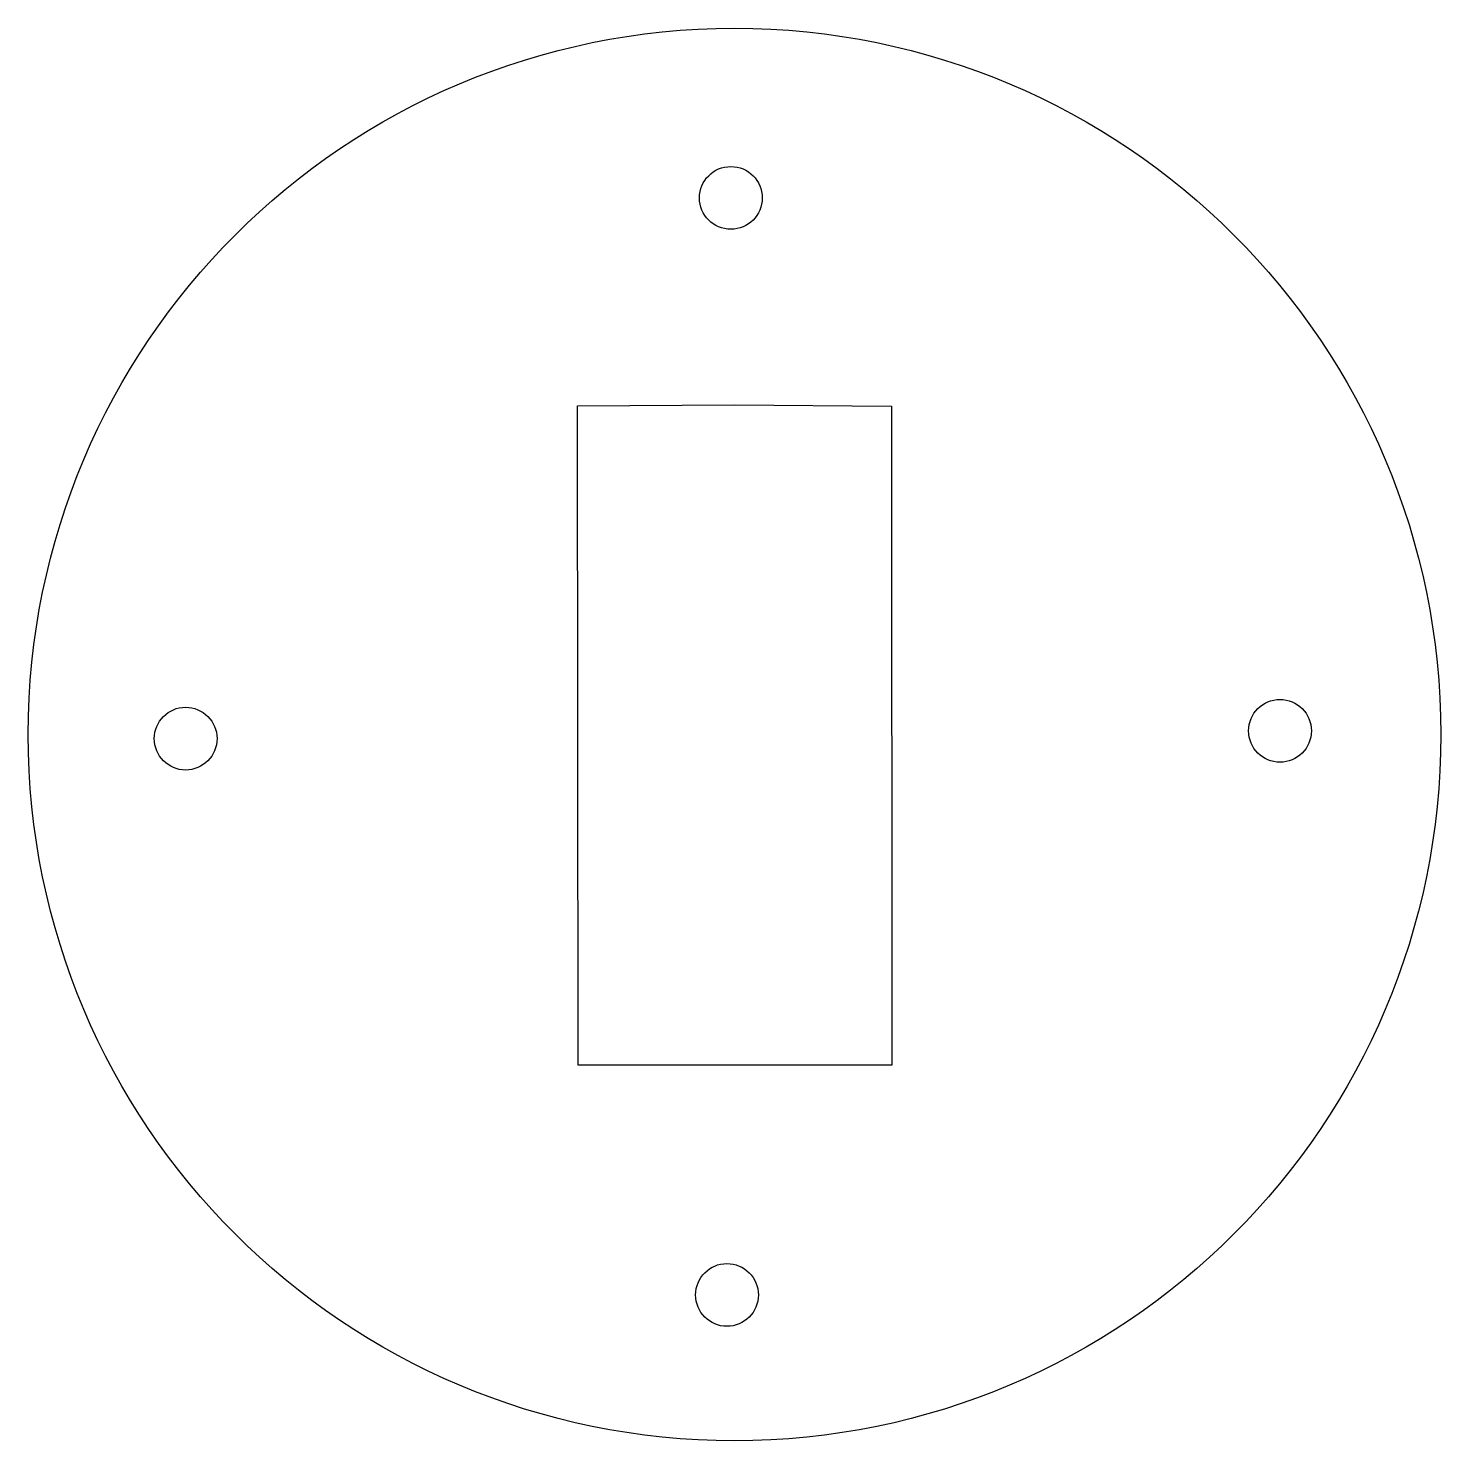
# Model space of a CAD drawing. Header units: inches. Extents: x 29.77 to 38.77, y 13.4 to 22.4.
import ezdxf

# ---------------------------------------------------------------- set-up
doc = ezdxf.new("R2010")
doc.units = ezdxf.units.IN
doc.header["$MEASUREMENT"] = 0

msp = doc.modelspace()

# ---------------------------------------------------------------- linework, layer by layer
for p, q in [((33.2691, 19.9916), (34.2702, 19.9976)), ((33.2737, 15.7916), (33.2691, 19.9916)), ((34.2702, 19.9976), (35.2701, 19.9906)), ((35.2701, 19.9906), (35.2737, 15.7906)), ((35.2737, 15.7906), (33.2737, 15.7916))]:
    msp.add_line(p, q)
for centre, radius in [((34.2702, 17.8976), 4.5), ((34.2471, 21.3166), 0.2), ((37.7459, 17.9209), 0.2), ((30.7731, 17.8713), 0.2), ((34.2223, 14.3268), 0.2)]:
    msp.add_circle(centre, radius)

doc.saveas('drawing.dxf')
